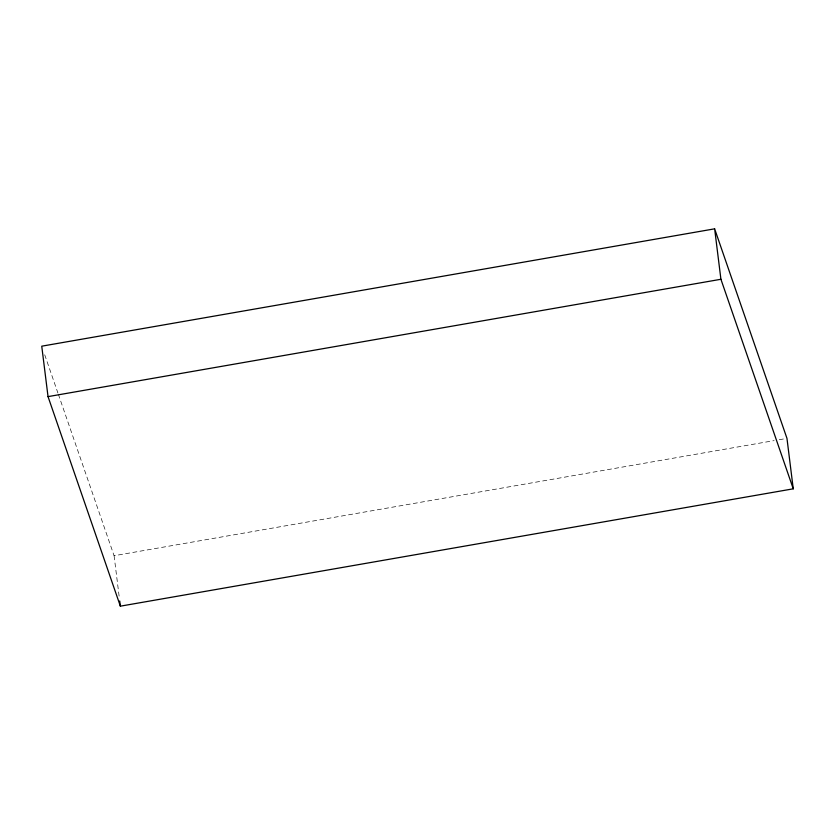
<?xml version="1.0" encoding="UTF-8"?>
<svg xmlns="http://www.w3.org/2000/svg" width="835" height="835" viewBox="0 0 835 835"><rect width="100%" height="100%" fill="white"/><g stroke="black" fill="none" stroke-linecap="round" stroke-linejoin="round"><path stroke-width="0.63" stroke-dasharray="4.17 3.13" d="M58.346 394.256L114.082 555.724L774.128 440.619M779.264 439.721L784.399 438.824M44.725 354.812L57.918 393.024M114.082 555.724L119.395 598.403"/><path stroke-width="1.25" d="M714.635 228.832L41.75 346.181L48.033 396.625L120.365 606.168L793.25 488.819L786.967 438.375L714.635 228.832L720.918 279.276L793.25 488.819M48.033 396.625L720.918 279.276M119.718 600.991L120.365 606.168"/></g></svg>
